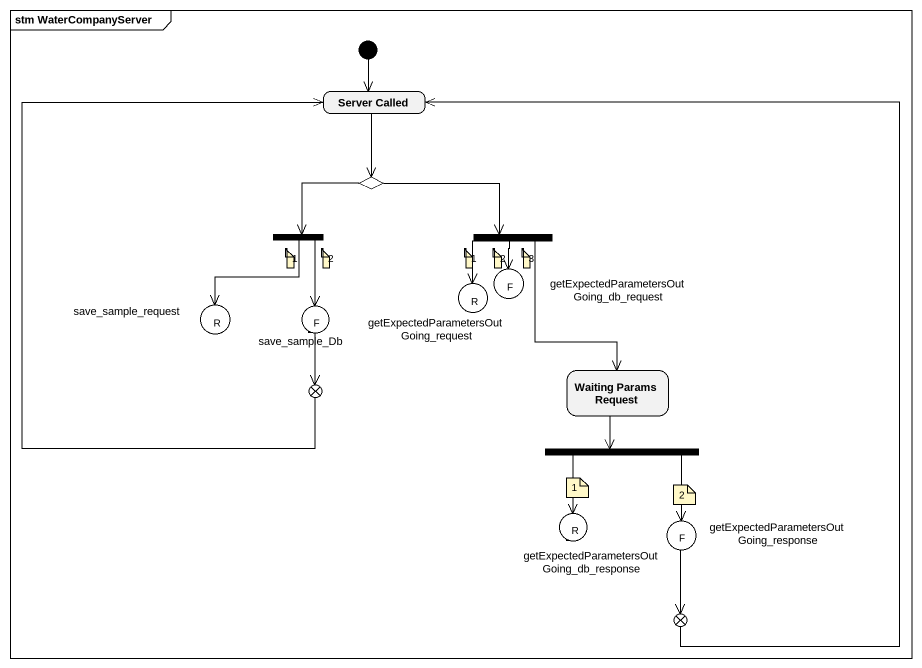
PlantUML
@startuml
mainframe stm WaterCompanyServer
hide empty description
state "Server Called" as Server_Called
state choice1 <<choice>>
state fork1 <<fork>>
state fork2 <<fork>>
state "getExpectedParametersOutGoing_request" as getExpectedParametersOutGoin <<choice>>
state "getExpectedParametersOutGoing_db_request" as getExpectedParametersOutGoin_2 <<choice>>
state save_sample_request <<choice>>
state save_sample_Db <<choice>>
state exit1 <<choice>>
state "Waiting Params Request" as Waiting_Params_Request
state fork3 <<fork>>
state "getExpectedParametersOutGoing_db_response" as getExpectedParametersOutGoin_3 <<choice>>
state "getExpectedParametersOutGoing_response" as getExpectedParametersOutGoin_4 <<choice>>
state exit2 <<choice>>
[*] --> Server_Called
Server_Called --> choice1
choice1 --> fork1
choice1 -right-> fork2
fork1 --> save_sample_request
fork1 --> save_sample_Db
fork2 --> getExpectedParametersOutGoin
fork2 --> getExpectedParametersOutGoin_2
fork2 --> Waiting_Params_Request
save_sample_Db --> exit1
exit1 -up-> Server_Called
Waiting_Params_Request --> fork3
fork3 --> getExpectedParametersOutGoin_3
fork3 --> getExpectedParametersOutGoin_4
getExpectedParametersOutGoin_4 --> exit2
exit2 -up-> Server_Called
note as N1
  1
end note
note as N2
  2
end note
note as N3
  1
end note
note as N4
  2
end note
note as N5
  3
end note
note as N6
  R
end note
note as N7
  F
end note
note as N8
  R
end note
note as N9
  F
end note
note as N10
  1
end note
note as N11
  R
end note
note as N12
  F
end note
note as N13
  2
end note
@enduml
